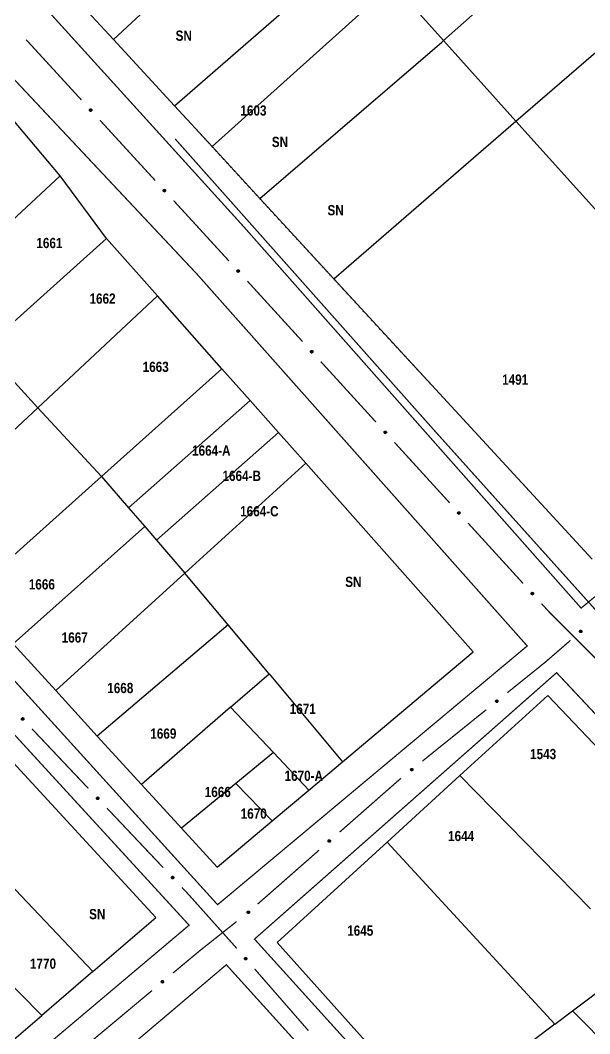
# Model space of a CAD drawing. Extents: x 201549 to 203722, y 4857623 to 4859778.
# Drawn here: x 203347 to 203430.5, y 4858338.3 to 4858486.9 of the extents above; entities that cross this region are included whole.
import ezdxf
from ezdxf.enums import TextEntityAlignment as Align

# ---------------------------------------------------------------- set-up
doc = ezdxf.new("R2010")
doc.units = 0
doc.header["$LTSCALE"] = 1.5
doc.header["$MEASUREMENT"] = 0
for name, color, linetype in [('CD-MALHA-LOTES', 40, 'CONTINUOUS'), ('HD-VALAS-DRENOS', 170, 'CONTINUOUS'), ('RU-QUADRAS', 6, 'CONTINUOUS'), ('SV-EIXO-RUA-N-PAV', 6, 'CONTINUOUS'), ('SV-RUA-NAO-PAV-S-GUIA-C-GUIA', 7, 'CONTINUOUS'), ('Th_NmrPort', 1, 'CONTINUOUS')]:
    doc.layers.add(name, color=color, linetype=linetype)
doc.styles.get("Standard").update_dxf_attribs({"font": 'swisscbo.ttf'})

msp = doc.modelspace()

# ---------------------------------------------------------------- linework, layer by layer
at = {"layer": 'CD-MALHA-LOTES', "linetype": 'Continuous'}
for p, q in [((203360.68, 4858484.06), (203386.89, 4858508.71)), ((203409.07, 4858483.9), (203430.39, 4858502.89)), ((203369.63, 4858474.33), (203396.6, 4858497.84)), ((203352.71, 4858492.71), (203360.68, 4858484.06)), ((203375.13, 4858468.37), (203401.65, 4858492.2)), ((203401.65, 4858492.2), (203409.07, 4858483.9)), ((203419.65, 4858472.07), (203441.26, 4858490.77)), ((203360.68, 4858484.06), (203369.63, 4858474.33)), ((203382.14, 4858460.75), (203408.82, 4858483.68)), ((203408.82, 4858483.68), (203409.07, 4858483.9)), ((203419.65, 4858472.07), (203409.07, 4858483.9)), ((203369.63, 4858474.33), (203375.13, 4858468.37)), ((203352.87, 4858464.07), (203345.63, 4858472.67)), ((203392.97, 4858448.99), (203419.65, 4858472.07)), ((203419.65, 4858472.07), (203437.21, 4858452.59)), ((203375.13, 4858468.37), (203382.14, 4858460.75)), ((203352.87, 4858464.07), (203334.18, 4858446.74)), ((203359.68, 4858454.89), (203352.87, 4858464.07)), ((203382.14, 4858460.75), (203392.97, 4858448.99)), ((203359.68, 4858454.89), (203341.61, 4858438.7)), ((203367.11, 4858446.47), (203359.68, 4858454.89)), ((203392.97, 4858448.99), (203430.84, 4858407.87)), ((203367.11, 4858446.47), (203349.59, 4858430.08)), ((203376.58, 4858435.78), (203367.11, 4858446.47)), ((203349.59, 4858430.08), (203341.61, 4858438.7)), ((203376.58, 4858435.78), (203358.93, 4858419.98)), ((203380.72, 4858431.12), (203376.58, 4858435.78)), ((203380.72, 4858431.12), (203362.89, 4858415.38)), ((203384.85, 4858426.45), (203380.72, 4858431.12)), ((203349.59, 4858430.08), (203330.58, 4858412.29)), ((203349.59, 4858430.08), (203358.93, 4858419.98)), ((203384.85, 4858426.45), (203366.99, 4858410.64)), ((203388.86, 4858421.93), (203384.85, 4858426.45)), ((203388.86, 4858421.93), (203371.15, 4858405.82)), ((203413.41, 4858394.27), (203388.86, 4858421.93)), ((203339.47, 4858402.56), (203358.93, 4858419.98)), ((203358.93, 4858419.98), (203362.89, 4858415.38)), ((203362.89, 4858415.38), (203365.26, 4858412.64)), ((203365.26, 4858412.64), (203345.97, 4858395.44)), ((203365.26, 4858412.64), (203366.99, 4858410.64)), ((203366.99, 4858410.64), (203371.15, 4858405.82)), ((203371.15, 4858405.82), (203352.21, 4858388.6)), ((203377.47, 4858398.26), (203371.15, 4858405.82)), ((203377.47, 4858398.26), (203358.31, 4858381.93)), ((203383.48, 4858391.07), (203377.47, 4858398.26)), ((203345.97, 4858395.44), (203352.21, 4858388.6)), ((203394.27, 4858378.17), (203413.41, 4858394.27)), ((203377.85, 4858386.17), (203383.48, 4858391.07)), ((203383.48, 4858391.07), (203394.27, 4858378.17)), ((203352.21, 4858388.6), (203358.31, 4858381.93)), ((203424.34, 4858387.9), (203411.47, 4858376.14)), ((203444.16, 4858366.98), (203424.34, 4858387.9)), ((203377.85, 4858386.17), (203364.81, 4858374.81)), ((203384.12, 4858379.5), (203377.85, 4858386.17)), ((203366.89, 4858355.33), (203339.97, 4858384.56)), ((203358.31, 4858381.93), (203364.81, 4858374.81)), ((203384.12, 4858379.5), (203378.63, 4858374.99)), ((203389.3, 4858373.99), (203384.12, 4858379.5)), ((203389.3, 4858373.99), (203394.27, 4858378.17)), ((203330.41, 4858376.17), (203357.64, 4858347.4)), ((203411.47, 4858376.14), (203400.79, 4858366.39)), ((203430.59, 4858356.62), (203411.47, 4858376.14)), ((203364.81, 4858374.81), (203370.63, 4858368.42)), ((203378.63, 4858374.99), (203370.63, 4858368.42)), ((203383.96, 4858369.5), (203378.63, 4858374.99)), ((203383.96, 4858369.5), (203389.3, 4858373.99)), ((203350.16, 4858340.98), (203322.35, 4858369.09)), ((203370.63, 4858368.42), (203375.87, 4858362.69)), ((203375.87, 4858362.69), (203383.96, 4858369.5)), ((203400.79, 4858366.39), (203384.69, 4858351.68)), ((203400.79, 4858366.39), (203425.36, 4858339.7)), ((203357.64, 4858347.4), (203366.89, 4858355.33)), ((203384.69, 4858351.68), (203407.09, 4858326.67)), ((203427.96, 4858341.65), (203437.92, 4858349.13)), ((203357.64, 4858347.4), (203350.16, 4858340.98)), ((203425.36, 4858339.7), (203427.96, 4858341.65)), ((203427.96, 4858341.65), (203436.5, 4858333.01)), ((203339.67, 4858331.99), (203350.16, 4858340.98)), ((203425.36, 4858339.7), (203408.12, 4858326.68))]:
    msp.add_line(p, q, dxfattribs=at)
at = {"layer": 'HD-VALAS-DRENOS', "const_width": 0.18}
msp.add_lwpolyline([(203432.414344, 4858399.238657), (203407.524924, 4858426.952882), (203369.737148, 4858469.473044)], dxfattribs=at)
at = {"layer": 'RU-QUADRAS', "linetype": 'Continuous'}
for points in [[(203373.08, 4858586.75, 0.01, 0.01, 0), (203409.89, 4858620.94, 0.01, 0.01, -0.004572116), (203531.06, 4858488.29, 0.01, 0.01, -0.0091874441), (203492.39, 4858455.87, 0.01, 0.01, 0)], [(203315.7, 4858533.48, 0.01, 0.01, 0), (203363.26, 4858577.71, 0.01, 0.01, 0.0047833237), (203479.38, 4858449.09, 0.01, 0.01, 0), (203430.84, 4858407.87, 0.01, 0.01, -0.0035769616)], [(203264.12, 4858486.1, 0.01, 0.01, 0), (203301.37, 4858519.5, 0.01, 0.01, 0), (203345.63, 4858472.67, 0.01, 0.01, -0.0307586), (203359.68, 4858454.89, 0.01, 0.01, 0), (203413.41, 4858394.27, 0.01, 0.01, 0), (203375.87, 4858362.69, 0.01, 0.01, -0.0034806393)], [(203219.1, 4858442.77, 0.01, 0.01, 0), (203255.4, 4858476.42, 0.01, 0.01, 0), (203366.89, 4858355.33, 0.01, 0.01, 0), (203333.46, 4858326.67, 0.01, 0.01, 0), (203327.78, 4858322.16, 0.01, 0.01, 0), (203323.27, 4858326.67, 0.01, 0.01, 0), (203268.35, 4858387.21, 0.01, 0.01, 0)], [(203384.69, 4858351.68, 0.01, 0.01, 0), (203424.34, 4858387.9, 0.01, 0.01, 0.0048361686), (203506.99, 4858301.22, 0.01, 0.01, 0), (203549.39, 4858254.85, 0.01, 0.01, 0), (203603.77, 4858188.46, 0.01, 0.01, 0), (203565.89, 4858152.19, 0.01, 0.01, 0), (203522.42, 4858199.99, 0.01, 0.01, 0), (203474.21, 4858254.15, 0.01, 0.01, 0), (203417.03, 4858316.3, 0.01, 0.01, 0), (203407.52, 4858326.22, 0.01, 0.01, 0)]]:
    msp.add_lwpolyline(points, format="xyseb", close=True, dxfattribs=at)
at = {"layer": 'SV-EIXO-RUA-N-PAV', "const_width": 0.18}
for points in [[(203347.882669, 4858484.035556), (203355.989126, 4858475.187655)], [(203358.691278, 4858472.238355), (203366.797735, 4858463.390454)], [(203369.499887, 4858460.441153), (203377.606344, 4858451.593252)], [(203380.306751, 4858448.642356), (203388.391797, 4858439.774886)], [(203391.086812, 4858436.819063), (203399.171859, 4858427.951592)], [(203401.866874, 4858424.995769), (203409.95192, 4858416.128299)], [(203412.646936, 4858413.172476), (203420.731982, 4858404.305005)], [(203423.426997, 4858401.349182), (203424.100751, 4858400.610226)], [(203424.100751, 4858400.610226), (203424.516164, 4858400.154612)], [(203424.516164, 4858400.154612), (203431.858362, 4858392.812415)], [(203424.028732, 4858392.810799), (203427.662784, 4858395.960311)], [(203418.428654, 4858388.299625), (203423.879931, 4858392.690932)], [(203423.879931, 4858392.690932), (203424.028732, 4858392.810799)], [(203405.968591, 4858378.262352), (203415.313638, 4858385.790307)], [(203356.988742, 4858374.259219), (203348.745753, 4858382.980064)], [(203402.541923, 4858375.501981), (203402.853576, 4858375.753034)], [(203393.826786, 4858367.846793), (203402.091278, 4858375.106144)], [(203402.091278, 4858375.106144), (203402.541923, 4858375.501981)], [(203367.979395, 4858362.631427), (203359.736405, 4858371.352271)], [(203381.805708, 4858357.287737), (203390.821517, 4858365.207029)], [(203371.549304, 4858358.854567), (203370.727058, 4858359.724479)], [(203372.084733, 4858358.256147), (203371.549304, 4858358.854567)], [(203378.539097, 4858351.042445), (203372.084733, 4858358.256147)], [(203373.295989, 4858350.434037), (203378.728221, 4858354.734554)], [(203369.403511, 4858347.18302), (203373.241083, 4858350.388179)], [(203373.241083, 4858350.388179), (203373.295989, 4858350.434037)], [(203378.749471, 4858350.800899), (203378.539097, 4858351.042445)], [(203389.257797, 4858338.735449), (203381.376552, 4858347.784537)], [(203357.123283, 4858336.92651), (203366.333454, 4858344.618893)]]:
    msp.add_lwpolyline(points, dxfattribs=at)
at = {"layer": 'SV-EIXO-RUA-N-PAV'}
for points in [[(203357.324305, 4858473.893308), (203357.373192, 4858473.891864), (203357.414913, 4858473.880626), (203357.447012, 4858473.861237), (203357.47091, 4858473.836708), (203357.492532, 4858473.808859), (203357.508138, 4858473.775973), (203357.517373, 4858473.735636), (203357.516268, 4858473.686585), (203357.501947, 4858473.644603), (203357.484622, 4858473.612116), (203357.460479, 4858473.585724), (203357.433074, 4858473.565172), (203357.398377, 4858473.550092), (203357.357408, 4858473.541133), (203357.308113, 4858473.543437), (203357.267287, 4858473.554735), (203357.236731, 4858473.574304), (203357.210352, 4858473.598744), (203357.188618, 4858473.627439), (203357.173486, 4858473.659809), (203357.164539, 4858473.701075), (203357.167458, 4858473.7497), (203357.178262, 4858473.790547), (203357.197396, 4858473.82137), (203357.222042, 4858473.846798), (203357.24971, 4858473.868825), (203357.282115, 4858473.885888), (203357.324305, 4858473.893308)], [(203368.132914, 4858462.096106), (203368.181801, 4858462.094662), (203368.223522, 4858462.083424), (203368.255622, 4858462.064035), (203368.279519, 4858462.039506), (203368.301142, 4858462.011658), (203368.316747, 4858461.978771), (203368.325982, 4858461.938434), (203368.324877, 4858461.889384), (203368.310556, 4858461.847401), (203368.293231, 4858461.814915), (203368.269088, 4858461.788523), (203368.241683, 4858461.767971), (203368.206986, 4858461.752891), (203368.166017, 4858461.743931), (203368.116722, 4858461.746236), (203368.075896, 4858461.757534), (203368.04534, 4858461.777102), (203368.018961, 4858461.801542), (203367.997227, 4858461.830237), (203367.982095, 4858461.862608), (203367.973148, 4858461.903874), (203367.976068, 4858461.952498), (203367.986871, 4858461.993346), (203368.006006, 4858462.024168), (203368.030651, 4858462.049597), (203368.058319, 4858462.071623), (203368.090725, 4858462.088686), (203368.132914, 4858462.096106)], [(203378.941524, 4858450.298905), (203378.990411, 4858450.29746), (203379.032131, 4858450.286222), (203379.064231, 4858450.266834), (203379.088129, 4858450.242305), (203379.109751, 4858450.214456), (203379.125356, 4858450.18157), (203379.134591, 4858450.141233), (203379.133486, 4858450.092182), (203379.119165, 4858450.0502), (203379.101841, 4858450.017713), (203379.077698, 4858449.991321), (203379.050292, 4858449.970769), (203379.015596, 4858449.955689), (203378.974627, 4858449.94673), (203378.925331, 4858449.949034), (203378.884505, 4858449.960332), (203378.853949, 4858449.979901), (203378.82757, 4858450.00434), (203378.805837, 4858450.033036), (203378.790704, 4858450.065406), (203378.781758, 4858450.106672), (203378.784677, 4858450.155296), (203378.79548, 4858450.196144), (203378.814615, 4858450.226967), (203378.839261, 4858450.252395), (203378.866929, 4858450.274422), (203378.899334, 4858450.291485), (203378.941524, 4858450.298905)], [(203389.723844, 4858438.477315), (203389.772727, 4858438.475753), (203389.814421, 4858438.464414), (203389.846473, 4858438.444948), (203389.870312, 4858438.420361), (203389.891867, 4858438.39246), (203389.907392, 4858438.359536), (203389.91653, 4858438.319177), (203389.915307, 4858438.270129), (203389.900884, 4858438.228182), (203389.883481, 4858438.195737), (203389.859274, 4858438.169403), (203389.831819, 4858438.148918), (203389.797086, 4858438.133921), (203389.756096, 4858438.125061), (203389.706806, 4858438.127484), (203389.666007, 4858438.138881), (203389.635499, 4858438.158524), (203389.609179, 4858438.183027), (203389.587515, 4858438.211775), (203389.572461, 4858438.244182), (203389.563614, 4858438.285469), (203389.56665, 4858438.334086), (203389.577553, 4858438.374908), (203389.596762, 4858438.405684), (203389.621469, 4858438.431053), (203389.64919, 4858438.453013), (203389.681636, 4858438.469997), (203389.723844, 4858438.477315)], [(203400.503906, 4858426.654022), (203400.552789, 4858426.652459), (203400.594483, 4858426.64112), (203400.626535, 4858426.621654), (203400.650373, 4858426.597067), (203400.671928, 4858426.569167), (203400.687454, 4858426.536242), (203400.696591, 4858426.495883), (203400.695368, 4858426.446835), (203400.680946, 4858426.404888), (203400.663543, 4858426.372443), (203400.639336, 4858426.346109), (203400.611881, 4858426.325624), (203400.577148, 4858426.310628), (203400.536157, 4858426.301767), (203400.486868, 4858426.304191), (203400.446069, 4858426.315588), (203400.415561, 4858426.33523), (203400.389241, 4858426.359733), (203400.367576, 4858426.388481), (203400.352522, 4858426.420888), (203400.343676, 4858426.462176), (203400.346712, 4858426.510793), (203400.357614, 4858426.551614), (203400.376823, 4858426.58239), (203400.401531, 4858426.607759), (203400.429252, 4858426.629719), (203400.461698, 4858426.646704), (203400.503906, 4858426.654022)], [(203411.283967, 4858414.830728), (203411.332851, 4858414.829166), (203411.374544, 4858414.817827), (203411.406597, 4858414.798361), (203411.430435, 4858414.773774), (203411.45199, 4858414.745873), (203411.467516, 4858414.712949), (203411.476653, 4858414.67259), (203411.47543, 4858414.623542), (203411.461007, 4858414.581594), (203411.443604, 4858414.54915), (203411.419398, 4858414.522816), (203411.391943, 4858414.502331), (203411.35721, 4858414.487334), (203411.316219, 4858414.478474), (203411.266929, 4858414.480897), (203411.226131, 4858414.492294), (203411.195622, 4858414.511937), (203411.169303, 4858414.53644), (203411.147638, 4858414.565188), (203411.132584, 4858414.597595), (203411.123737, 4858414.638882), (203411.126774, 4858414.687499), (203411.137676, 4858414.728321), (203411.156885, 4858414.759097), (203411.181592, 4858414.784466), (203411.209313, 4858414.806425), (203411.24176, 4858414.82341), (203411.283967, 4858414.830728)], [(203422.064029, 4858403.007434), (203422.112913, 4858403.005872), (203422.154606, 4858402.994533), (203422.186658, 4858402.975067), (203422.210497, 4858402.95048), (203422.232052, 4858402.92258), (203422.247577, 4858402.889655), (203422.256715, 4858402.849296), (203422.255492, 4858402.800248), (203422.241069, 4858402.758301), (203422.223666, 4858402.725856), (203422.199459, 4858402.699522), (203422.172004, 4858402.679037), (203422.137271, 4858402.664041), (203422.096281, 4858402.65518), (203422.046991, 4858402.657604), (203422.006192, 4858402.669001), (203421.975684, 4858402.688643), (203421.949364, 4858402.713146), (203421.9277, 4858402.741894), (203421.912646, 4858402.774301), (203421.903799, 4858402.815589), (203421.906836, 4858402.864206), (203421.917738, 4858402.905027), (203421.936947, 4858402.935803), (203421.961654, 4858402.961172), (203421.989375, 4858402.983132), (203422.021821, 4858403.000117), (203422.064029, 4858403.007434)], [(203428.993489, 4858397.259258), (203428.996282, 4858397.308086), (203429.008667, 4858397.349481), (203429.028934, 4858397.381033), (203429.054114, 4858397.404245), (203429.082548, 4858397.42509), (203429.115853, 4858397.439782), (203429.15643, 4858397.4479), (203429.205431, 4858397.445442), (203429.247002, 4858397.429967), (203429.278998, 4858397.411753), (203429.304714, 4858397.38689), (203429.324501, 4858397.358928), (203429.338618, 4858397.323829), (203429.346444, 4858397.282628), (203429.34278, 4858397.233415), (203429.330359, 4858397.192916), (203429.309954, 4858397.162912), (203429.284796, 4858397.137218), (203429.255512, 4858397.116284), (203429.222736, 4858397.102051), (203429.181239, 4858397.094247), (203429.132714, 4858397.098507), (203429.092179, 4858397.110434), (203429.061897, 4858397.130412), (203429.037158, 4858397.15575), (203429.015904, 4858397.184015), (203428.999742, 4858397.216879), (203428.993489, 4858397.259258)], [(203416.690197, 4858387.040557), (203416.694745, 4858387.089253), (203416.708611, 4858387.130176), (203416.729999, 4858387.160978), (203416.755997, 4858387.183269), (203416.785163, 4858387.203079), (203416.818975, 4858387.216563), (203416.859817, 4858387.223217), (203416.908698, 4858387.218998), (203416.949686, 4858387.202039), (203416.981006, 4858387.182685), (203417.005811, 4858387.156914), (203417.02458, 4858387.128259), (203417.037426, 4858387.092674), (203417.043764, 4858387.051218), (203417.038333, 4858387.002169), (203417.024464, 4858386.962143), (203417.002993, 4858386.932892), (203416.976927, 4858386.908119), (203416.946909, 4858386.888252), (203416.913642, 4858386.875207), (203416.871892, 4858386.8689), (203416.823551, 4858386.874903), (203416.783472, 4858386.88828), (203416.753927, 4858386.909334), (203416.730116, 4858386.935545), (203416.709892, 4858386.964557), (203416.694922, 4858386.997981), (203416.690197, 4858387.040557)], [(203347.390618, 4858384.253504), (203347.341714, 4858384.254188), (203347.299824, 4858384.264776), (203347.267427, 4858384.283664), (203347.243151, 4858384.307818), (203347.221098, 4858384.335327), (203347.204984, 4858384.367967), (203347.195123, 4858384.408156), (203347.195465, 4858384.457218), (203347.209132, 4858384.499418), (203347.22595, 4858384.53217), (203347.24968, 4858384.558934), (203347.276762, 4858384.579909), (203347.31122, 4858384.595527), (203347.352045, 4858384.605122), (203347.40137, 4858384.603584), (203347.442367, 4858384.592922), (203347.473223, 4858384.57383), (203347.499979, 4858384.549803), (203347.522156, 4858384.521449), (203347.53779, 4858384.489318), (203347.547377, 4858384.448196), (203347.545214, 4858384.399532), (203347.535046, 4858384.358521), (203347.516393, 4858384.327405), (203347.492146, 4858384.301597), (203347.464823, 4858384.279143), (203347.432687, 4858384.261578), (203347.390618, 4858384.253504)], [(203404.230135, 4858377.003284), (203404.234682, 4858377.05198), (203404.248548, 4858377.092903), (203404.269937, 4858377.123706), (203404.295935, 4858377.145997), (203404.325101, 4858377.165806), (203404.358912, 4858377.17929), (203404.399754, 4858377.185944), (203404.448636, 4858377.181725), (203404.489623, 4858377.164766), (203404.520944, 4858377.145412), (203404.545749, 4858377.119641), (203404.564518, 4858377.090986), (203404.577363, 4858377.055401), (203404.583702, 4858377.013946), (203404.57827, 4858376.964896), (203404.564401, 4858376.92487), (203404.542931, 4858376.89562), (203404.516865, 4858376.870847), (203404.486846, 4858376.85098), (203404.45358, 4858376.837935), (203404.411829, 4858376.831628), (203404.363488, 4858376.83763), (203404.323409, 4858376.851007), (203404.293865, 4858376.872061), (203404.270053, 4858376.898273), (203404.249829, 4858376.927284), (203404.234859, 4858376.960708), (203404.230135, 4858377.003284)], [(203358.381271, 4858372.625711), (203358.332367, 4858372.626396), (203358.290477, 4858372.636984), (203358.25808, 4858372.655871), (203358.233804, 4858372.680026), (203358.211751, 4858372.707535), (203358.195637, 4858372.740175), (203358.185776, 4858372.780364), (203358.186118, 4858372.829426), (203358.199785, 4858372.871625), (203358.216603, 4858372.904378), (203358.240333, 4858372.931142), (203358.267415, 4858372.952117), (203358.301873, 4858372.967734), (203358.342698, 4858372.97733), (203358.392023, 4858372.975792), (203358.43302, 4858372.965129), (203358.463876, 4858372.946038), (203358.490632, 4858372.922011), (203358.512809, 4858372.893657), (203358.528443, 4858372.861526), (203358.53803, 4858372.820404), (203358.535867, 4858372.77174), (203358.525699, 4858372.730729), (203358.507046, 4858372.699613), (203358.482798, 4858372.673805), (203358.455476, 4858372.651351), (203358.42334, 4858372.633786), (203358.381271, 4858372.625711)], [(203392.143555, 4858366.514796), (203392.146024, 4858366.563642), (203392.158133, 4858366.605118), (203392.17819, 4858366.636804), (203392.203215, 4858366.660183), (203392.23151, 4858366.681217), (203392.264716, 4858366.69613), (203392.305238, 4858366.704517), (203392.354255, 4858366.702385), (203392.395928, 4858366.687188), (203392.428044, 4858366.669186), (203392.453925, 4858366.644496), (203392.473898, 4858366.616666), (203392.488248, 4858366.581661), (203392.496347, 4858366.540513), (203392.49301, 4858366.491277), (203392.480859, 4858366.450696), (203392.460654, 4858366.420557), (203392.435667, 4858366.394696), (203392.406523, 4858366.373568), (203392.373842, 4858366.359117), (203392.332398, 4858366.351037), (203392.283846, 4858366.354975), (203392.243233, 4858366.366632), (203392.212819, 4858366.386408), (203392.187912, 4858366.411581), (203392.16647, 4858366.439704), (203392.150089, 4858366.47246), (203392.143555, 4858366.514796)], [(203369.371923, 4858360.997919), (203369.32302, 4858360.998604), (203369.281129, 4858361.009192), (203369.248733, 4858361.028079), (203369.224456, 4858361.052234), (203369.202404, 4858361.079743), (203369.186289, 4858361.112383), (203369.176429, 4858361.152572), (203369.176771, 4858361.201634), (203369.190438, 4858361.243833), (203369.207256, 4858361.276585), (203369.230985, 4858361.30335), (203369.258068, 4858361.324325), (203369.292526, 4858361.339942), (203369.333351, 4858361.349537), (203369.382676, 4858361.347999), (203369.423673, 4858361.337337), (203369.454529, 4858361.318246), (203369.481285, 4858361.294219), (203369.503462, 4858361.265865), (203369.519096, 4858361.233733), (203369.528682, 4858361.192612), (203369.526519, 4858361.143948), (203369.516352, 4858361.102937), (203369.497699, 4858361.071821), (203369.473451, 4858361.046012), (203369.446129, 4858361.023559), (203369.413993, 4858361.005994), (203369.371923, 4858360.997919)], [(203380.277662, 4858356.092052), (203380.280131, 4858356.140898), (203380.29224, 4858356.182374), (203380.312297, 4858356.21406), (203380.337322, 4858356.237439), (203380.365617, 4858356.258473), (203380.398823, 4858356.273386), (203380.439345, 4858356.281774), (203380.488362, 4858356.279641), (203380.530035, 4858356.264444), (203380.562151, 4858356.246442), (203380.588032, 4858356.221752), (203380.608005, 4858356.193922), (203380.622354, 4858356.158917), (203380.630454, 4858356.117769), (203380.627117, 4858356.068533), (203380.614966, 4858356.027952), (203380.594761, 4858355.997813), (203380.569774, 4858355.971952), (203380.54063, 4858355.950824), (203380.507949, 4858355.936373), (203380.466505, 4858355.928293), (203380.417953, 4858355.932231), (203380.37734, 4858355.943888), (203380.346925, 4858355.963664), (203380.322019, 4858355.988837), (203380.300577, 4858356.01696), (203380.284196, 4858356.049716), (203380.277662, 4858356.092052)], [(203380.074366, 4858349.112072), (203380.025531, 4858349.114746), (203379.984106, 4858349.12703), (203379.952505, 4858349.14722), (203379.929231, 4858349.172343), (203379.908317, 4858349.200727), (203379.893544, 4858349.233996), (203379.885327, 4858349.274552), (203379.887666, 4858349.32356), (203379.903039, 4858349.365168), (203379.921175, 4858349.397209), (203379.945975, 4858349.422985), (203379.973888, 4858349.44284), (203380.008954, 4858349.457043), (203380.050135, 4858349.464969), (203380.099357, 4858349.461424), (203380.139886, 4858349.449103), (203380.16994, 4858349.428771), (203380.195695, 4858349.403676), (203380.2167, 4858349.374442), (203380.231013, 4858349.341701), (203380.238918, 4858349.300223), (203380.234777, 4858349.251688), (203380.222949, 4858349.211125), (203380.203045, 4858349.180794), (203380.177767, 4858349.155993), (203380.149553, 4858349.13467), (203380.116729, 4858349.118428), (203380.074366, 4858349.112072)], [(203367.687641, 4858345.893341), (203367.691325, 4858345.94211), (203367.704463, 4858345.983272), (203367.725302, 4858346.014449), (203367.750901, 4858346.037197), (203367.779712, 4858346.057521), (203367.813279, 4858346.071602), (203367.853997, 4858346.078978), (203367.902945, 4858346.075627), (203367.944227, 4858346.059396), (203367.975885, 4858346.040601), (203368.001143, 4858346.015273), (203368.020417, 4858345.986955), (203368.033891, 4858345.951603), (203368.040963, 4858345.910267), (203368.036402, 4858345.861129), (203368.023244, 4858345.820863), (203368.002296, 4858345.791237), (203367.976673, 4858345.766006), (203367.947011, 4858345.74561), (203367.913981, 4858345.731977), (203367.872349, 4858345.724932), (203367.823909, 4858345.730076), (203367.783599, 4858345.742741), (203367.753686, 4858345.763268), (203367.729414, 4858345.789053), (203367.708679, 4858345.817702), (203367.693119, 4858345.850855), (203367.687641, 4858345.893341)]]:
    msp.add_lwpolyline(points, close=True, dxfattribs=at)
for points in [[(203357.164539, 4858473.701075), (203357.357408, 4858473.541133)], [(203357.167458, 4858473.7497), (203357.398377, 4858473.550092)], [(203357.169721, 4858473.72359), (203357.375459, 4858473.547512)], [(203357.173588, 4858473.767847), (203357.411757, 4858473.560411)], [(203357.174487, 4858473.677989), (203357.327177, 4858473.547691)], [(203357.178262, 4858473.790547), (203357.433074, 4858473.565172)], [(203357.189606, 4858473.80288), (203357.444368, 4858473.577335)], [(203357.197396, 4858473.82137), (203357.460479, 4858473.585724)], [(203357.211156, 4858473.831877), (203357.469436, 4858473.598451)], [(203357.222042, 4858473.846798), (203357.484622, 4858473.612116)], [(203357.239242, 4858473.855759), (203357.491239, 4858473.633232)], [(203357.24971, 4858473.868825), (203357.501947, 4858473.644603)], [(203357.269004, 4858473.873773), (203357.506336, 4858473.669272)], [(203357.282115, 4858473.885888), (203357.516268, 4858473.686585)], [(203357.302452, 4858473.887763), (203357.513052, 4858473.712438)], [(203357.324305, 4858473.893308), (203357.517373, 4858473.735636)], [(203357.350902, 4858473.891439), (203357.507449, 4858473.760973)], [(203357.373192, 4858473.891864), (203357.508138, 4858473.775973)], [(203357.397003, 4858473.88556), (203357.493627, 4858473.798277)], [(203357.414913, 4858473.880626), (203357.492532, 4858473.808859)], [(203357.173486, 4858473.659809), (203357.308113, 4858473.543437)], [(203357.184452, 4858473.640854), (203357.283005, 4858473.553486)], [(203357.188618, 4858473.627439), (203357.267287, 4858473.554735)], [(203367.973148, 4858461.903874), (203368.166017, 4858461.743931)], [(203367.976068, 4858461.952498), (203368.206986, 4858461.752891)], [(203367.97833, 4858461.926388), (203368.184068, 4858461.75031)], [(203367.982095, 4858461.862608), (203368.116722, 4858461.746236)], [(203367.982197, 4858461.970645), (203368.220366, 4858461.763209)], [(203367.983096, 4858461.880788), (203368.135787, 4858461.75049)], [(203367.986871, 4858461.993346), (203368.241683, 4858461.767971)], [(203367.993062, 4858461.843652), (203368.091614, 4858461.756285)], [(203367.997227, 4858461.830237), (203368.075896, 4858461.757534)], [(203367.998216, 4858462.005679), (203368.252977, 4858461.780133)], [(203368.006006, 4858462.024168), (203368.269088, 4858461.788523)], [(203368.019765, 4858462.034676), (203368.278045, 4858461.80125)], [(203368.030651, 4858462.049597), (203368.293231, 4858461.814915)], [(203368.047852, 4858462.058558), (203368.299848, 4858461.83603)], [(203368.058319, 4858462.071623), (203368.310556, 4858461.847401)], [(203368.077613, 4858462.076572), (203368.314945, 4858461.87207)], [(203368.090725, 4858462.088686), (203368.324877, 4858461.889384)], [(203368.111062, 4858462.090562), (203368.321662, 4858461.915237)], [(203368.132914, 4858462.096106), (203368.325982, 4858461.938434)], [(203368.159512, 4858462.094238), (203368.316058, 4858461.963771)], [(203368.181801, 4858462.094662), (203368.316747, 4858461.978771)], [(203368.205612, 4858462.088358), (203368.302237, 4858462.001075)], [(203368.223522, 4858462.083424), (203368.301142, 4858462.011658)], [(203378.781758, 4858450.106672), (203378.974627, 4858449.94673)], [(203378.784677, 4858450.155296), (203379.015596, 4858449.955689)], [(203378.786939, 4858450.129186), (203378.992677, 4858449.953108)], [(203378.790704, 4858450.065406), (203378.925331, 4858449.949034)], [(203378.790806, 4858450.173443), (203379.028976, 4858449.966008)], [(203378.791705, 4858450.083586), (203378.944396, 4858449.953288)], [(203378.79548, 4858450.196144), (203379.050292, 4858449.970769)], [(203378.801671, 4858450.04645), (203378.900223, 4858449.959083)], [(203378.805837, 4858450.033036), (203378.884505, 4858449.960332)], [(203378.806825, 4858450.208477), (203379.061587, 4858449.982931)], [(203378.814615, 4858450.226967), (203379.077698, 4858449.991321)], [(203378.828375, 4858450.237474), (203379.086655, 4858450.004048)], [(203378.839261, 4858450.252395), (203379.101841, 4858450.017713)], [(203378.856461, 4858450.261356), (203379.108457, 4858450.038829)], [(203378.866929, 4858450.274422), (203379.119165, 4858450.0502)], [(203378.886222, 4858450.27937), (203379.123554, 4858450.074868)], [(203378.899334, 4858450.291485), (203379.133486, 4858450.092182)], [(203378.919671, 4858450.29336), (203379.130271, 4858450.118035)], [(203378.941524, 4858450.298905), (203379.134591, 4858450.141233)], [(203378.968121, 4858450.297036), (203379.124667, 4858450.166569)], [(203378.990411, 4858450.29746), (203379.125356, 4858450.18157)], [(203379.014221, 4858450.291157), (203379.110846, 4858450.203874)], [(203379.032131, 4858450.286222), (203379.109751, 4858450.214456)], [(203389.563614, 4858438.285469), (203389.756096, 4858438.125061)], [(203389.56665, 4858438.334086), (203389.797086, 4858438.133921)], [(203389.56885, 4858438.307971), (203389.774162, 4858438.131396)], [(203389.572461, 4858438.244182), (203389.706806, 4858438.127484)], [(203389.572824, 4858438.352218), (203389.810491, 4858438.144208)], [(203389.573506, 4858438.262359), (203389.725881, 4858438.131693)], [(203389.577553, 4858438.374908), (203389.831819, 4858438.148918)], [(203389.583381, 4858438.2252), (203389.681722, 4858438.137594)], [(203389.587515, 4858438.211775), (203389.666007, 4858438.138881)], [(203389.588927, 4858438.387213), (203389.843143, 4858438.161053)], [(203389.596762, 4858438.405684), (203389.859274, 4858438.169403)], [(203389.610547, 4858438.416158), (203389.868262, 4858438.182109)], [(203389.621469, 4858438.431053), (203389.883481, 4858438.195737)], [(203389.638691, 4858438.439972), (203389.890148, 4858438.216836)], [(203389.64919, 4858438.453013), (203389.900884, 4858438.228182)], [(203389.668496, 4858438.457914), (203389.905333, 4858438.252839)], [(203389.681636, 4858438.469997), (203389.915307, 4858438.270129)], [(203389.701978, 4858438.471823), (203389.912154, 4858438.29599)], [(203389.723844, 4858438.477315), (203389.91653, 4858438.319177)], [(203389.750437, 4858438.475382), (203389.906667, 4858438.344537)], [(203389.772727, 4858438.475753), (203389.907392, 4858438.359536)], [(203389.796523, 4858438.469391), (203389.892936, 4858438.381875)], [(203389.814421, 4858438.464414), (203389.891867, 4858438.39246)], [(203400.343676, 4858426.462176), (203400.536157, 4858426.301767)], [(203400.346712, 4858426.510793), (203400.577148, 4858426.310628)], [(203400.348911, 4858426.484677), (203400.554223, 4858426.308102)], [(203400.352522, 4858426.420888), (203400.486868, 4858426.304191)], [(203400.352885, 4858426.528925), (203400.590553, 4858426.320914)], [(203400.353567, 4858426.439066), (203400.505943, 4858426.308399)], [(203400.357614, 4858426.551614), (203400.611881, 4858426.325624)], [(203400.363443, 4858426.401906), (203400.461784, 4858426.314301)], [(203400.367576, 4858426.388481), (203400.446069, 4858426.315588)], [(203400.368989, 4858426.56392), (203400.623205, 4858426.337759)], [(203400.376823, 4858426.58239), (203400.639336, 4858426.346109)], [(203400.390608, 4858426.592864), (203400.648324, 4858426.358815)], [(203400.401531, 4858426.607759), (203400.663543, 4858426.372443)], [(203400.418752, 4858426.616679), (203400.67021, 4858426.393543)], [(203400.429252, 4858426.629719), (203400.680946, 4858426.404888)], [(203400.448557, 4858426.634621), (203400.685394, 4858426.429546)], [(203400.461698, 4858426.646704), (203400.695368, 4858426.446835)], [(203400.482039, 4858426.64853), (203400.692215, 4858426.472696)], [(203400.503906, 4858426.654022), (203400.696591, 4858426.495883)], [(203400.530498, 4858426.652088), (203400.686729, 4858426.521244)], [(203400.552789, 4858426.652459), (203400.687454, 4858426.536242)], [(203400.576584, 4858426.646098), (203400.672998, 4858426.558581)], [(203400.594483, 4858426.64112), (203400.671928, 4858426.569167)], [(203411.123737, 4858414.638882), (203411.316219, 4858414.478474)], [(203411.126774, 4858414.687499), (203411.35721, 4858414.487334)], [(203411.128973, 4858414.661384), (203411.334285, 4858414.484809)], [(203411.132584, 4858414.597595), (203411.266929, 4858414.480897)], [(203411.132947, 4858414.705631), (203411.370614, 4858414.497621)], [(203411.133629, 4858414.615772), (203411.286004, 4858414.485106)], [(203411.137676, 4858414.728321), (203411.391943, 4858414.502331)], [(203411.143505, 4858414.578613), (203411.241846, 4858414.491007)], [(203411.147638, 4858414.565188), (203411.226131, 4858414.492294)], [(203411.149051, 4858414.740626), (203411.403266, 4858414.514465)], [(203411.156885, 4858414.759097), (203411.419398, 4858414.522816)], [(203411.17067, 4858414.769571), (203411.428385, 4858414.535522)], [(203411.181592, 4858414.784466), (203411.443604, 4858414.54915)], [(203411.198814, 4858414.793385), (203411.450272, 4858414.570249)], [(203411.209313, 4858414.806425), (203411.461007, 4858414.581594)], [(203411.228619, 4858414.811327), (203411.465456, 4858414.606252)], [(203411.24176, 4858414.82341), (203411.47543, 4858414.623542)], [(203411.262101, 4858414.825236), (203411.472277, 4858414.649403)], [(203411.283967, 4858414.830728), (203411.476653, 4858414.67259)], [(203411.31056, 4858414.828795), (203411.466791, 4858414.69795)], [(203411.332851, 4858414.829166), (203411.467516, 4858414.712949)], [(203411.356646, 4858414.822804), (203411.45306, 4858414.735288)], [(203411.374544, 4858414.817827), (203411.45199, 4858414.745873)], [(203421.903799, 4858402.815589), (203422.096281, 4858402.65518)], [(203421.906836, 4858402.864206), (203422.137271, 4858402.664041)], [(203421.909035, 4858402.83809), (203422.114347, 4858402.661515)], [(203421.912646, 4858402.774301), (203422.046991, 4858402.657604)], [(203421.913009, 4858402.882338), (203422.150676, 4858402.674327)], [(203421.913691, 4858402.792479), (203422.066066, 4858402.661812)], [(203421.917738, 4858402.905027), (203422.172004, 4858402.679037)], [(203421.923566, 4858402.755319), (203422.021907, 4858402.667714)], [(203421.9277, 4858402.741894), (203422.006192, 4858402.669001)], [(203421.929112, 4858402.917333), (203422.183328, 4858402.691172)], [(203421.936947, 4858402.935803), (203422.199459, 4858402.699522)], [(203421.950732, 4858402.946277), (203422.208447, 4858402.712228)], [(203421.961654, 4858402.961172), (203422.223666, 4858402.725856)], [(203421.978876, 4858402.970092), (203422.230334, 4858402.746956)], [(203421.989375, 4858402.983132), (203422.241069, 4858402.758301)], [(203422.008681, 4858402.988034), (203422.245518, 4858402.782959)], [(203422.021821, 4858403.000117), (203422.255492, 4858402.800248)], [(203422.042163, 4858403.001943), (203422.252339, 4858402.826109)], [(203422.064029, 4858403.007434), (203422.256715, 4858402.849296)], [(203422.090622, 4858403.005501), (203422.246852, 4858402.874657)], [(203422.112913, 4858403.005872), (203422.247577, 4858402.889655)], [(203422.136708, 4858402.999511), (203422.233121, 4858402.911994)], [(203422.154606, 4858402.994533), (203422.232052, 4858402.92258)], [(203428.993489, 4858397.259258), (203429.15643, 4858397.4479)], [(203428.996091, 4858397.285793), (203429.130829, 4858397.438679)], [(203428.996282, 4858397.308086), (203429.115853, 4858397.439782)], [(203428.998428, 4858397.23726), (203429.179499, 4858397.442941)], [(203428.999742, 4858397.216879), (203429.205431, 4858397.445442)], [(203429.00324, 4858397.331714), (203429.093157, 4858397.425893)], [(203429.008667, 4858397.349481), (203429.082548, 4858397.42509)], [(203429.01149, 4858397.203438), (203429.222464, 4858397.435035)], [(203429.015904, 4858397.184015), (203429.247002, 4858397.429967)], [(203429.028676, 4858397.173191), (203429.258073, 4858397.418949)], [(203429.037158, 4858397.15575), (203429.278998, 4858397.411753)], [(203429.051773, 4858397.144456), (203429.292239, 4858397.396195)], [(203429.061897, 4858397.130412), (203429.304714, 4858397.38689)], [(203429.080165, 4858397.122114), (203429.312656, 4858397.370554)], [(203429.092179, 4858397.110434), (203429.324501, 4858397.358928)], [(203429.114743, 4858397.105135), (203429.328673, 4858397.337488)], [(203429.132714, 4858397.098507), (203429.338618, 4858397.323829)], [(203429.158876, 4858397.100048), (203429.340565, 4858397.300848)], [(203429.181239, 4858397.094247), (203429.346444, 4858397.282628)], [(203429.204591, 4858397.103554), (203429.339053, 4858397.25259)], [(203429.222736, 4858397.102051), (203429.34278, 4858397.233415)], [(203429.241987, 4858397.11249), (203429.332041, 4858397.208594)], [(203429.255512, 4858397.116284), (203429.330359, 4858397.192916)], [(203416.690197, 4858387.040557), (203416.859817, 4858387.223217)], [(203416.693752, 4858387.066981), (203416.833901, 4858387.214923)], [(203416.694343, 4858387.018396), (203416.882693, 4858387.217432)], [(203416.694745, 4858387.089253), (203416.818975, 4858387.216563)], [(203416.694922, 4858386.997981), (203416.908698, 4858387.218998)], [(203416.702548, 4858387.112615), (203416.795794, 4858387.203499)], [(203416.706179, 4858386.984126), (203416.925346, 4858387.207986)], [(203416.708611, 4858387.130176), (203416.785163, 4858387.203079)], [(203416.709892, 4858386.964557), (203416.949686, 4858387.202039)], [(203416.722266, 4858386.95328), (203416.960353, 4858387.19063)], [(203416.730116, 4858386.935545), (203416.981006, 4858387.182685)], [(203416.744315, 4858386.923733), (203416.993679, 4858387.166662)], [(203416.753927, 4858386.909334), (203417.005811, 4858387.156914)], [(203416.771885, 4858386.900385), (203417.01316, 4858387.140303)], [(203416.783472, 4858386.88828), (203417.02458, 4858387.128259)], [(203416.80583, 4858386.882173), (203417.027978, 4858387.106682)], [(203416.823551, 4858386.874903), (203417.037426, 4858387.092674)], [(203416.849752, 4858386.875502), (203417.038545, 4858387.069638)], [(203416.871892, 4858386.8689), (203417.043764, 4858387.051218)], [(203416.895563, 4858386.877361), (203417.035298, 4858387.021465)], [(203416.913642, 4858386.875207), (203417.038333, 4858387.002169)], [(203416.933257, 4858386.884947), (203417.026709, 4858386.97775)], [(203416.946909, 4858386.888252), (203417.024464, 4858386.962143)], [(203347.492146, 4858384.301597), (203347.22595, 4858384.53217)], [(203347.502798, 4858384.316686), (203347.240922, 4858384.546069)], [(203347.516393, 4858384.327405), (203347.24968, 4858384.558934)], [(203347.523895, 4858384.346014), (203347.265659, 4858384.567573)], [(203347.535046, 4858384.358521), (203347.276762, 4858384.579909)], [(203347.539367, 4858384.381292), (203347.298003, 4858384.585001)], [(203347.545214, 4858384.399532), (203347.31122, 4858384.595527)], [(203347.542546, 4858384.425604), (203347.334096, 4858384.598463)], [(203347.547377, 4858384.448196), (203347.352045, 4858384.605122)], [(203347.537071, 4858384.471125), (203347.382374, 4858384.599034)], [(203347.53779, 4858384.489318), (203347.40137, 4858384.603584)], [(203347.52653, 4858384.508101), (203347.426632, 4858384.593926)], [(203347.522156, 4858384.521449), (203347.442367, 4858384.592922)], [(203347.390618, 4858384.253504), (203347.195123, 4858384.408156)], [(203347.432687, 4858384.261578), (203347.195465, 4858384.457218)], [(203347.412382, 4858384.259387), (203347.199082, 4858384.431418)], [(203347.341714, 4858384.254188), (203347.204984, 4858384.367967)], [(203347.445609, 4858384.273895), (203347.205127, 4858384.474684)], [(203347.363995, 4858384.254959), (203347.20544, 4858384.382977)], [(203347.464823, 4858384.279143), (203347.209132, 4858384.499418)], [(203347.475087, 4858384.29237), (203347.219662, 4858384.510954)], [(203347.317808, 4858384.260121), (203347.219839, 4858384.345892)], [(203347.299824, 4858384.264776), (203347.221098, 4858384.335327)], [(203404.230135, 4858377.003284), (203404.399754, 4858377.185944)], [(203404.23369, 4858377.029709), (203404.373838, 4858377.17765)], [(203404.23428, 4858376.981123), (203404.422631, 4858377.180159)], [(203404.234682, 4858377.05198), (203404.358912, 4858377.17929)], [(203404.234859, 4858376.960708), (203404.448636, 4858377.181725)], [(203404.242486, 4858377.075343), (203404.335731, 4858377.166227)], [(203404.246116, 4858376.946853), (203404.465283, 4858377.170713)], [(203404.248548, 4858377.092903), (203404.325101, 4858377.165806)], [(203404.249829, 4858376.927284), (203404.489623, 4858377.164766)], [(203404.262203, 4858376.916007), (203404.500291, 4858377.153357)], [(203404.270053, 4858376.898273), (203404.520944, 4858377.145412)], [(203404.284253, 4858376.886461), (203404.533616, 4858377.129389)], [(203404.293865, 4858376.872061), (203404.545749, 4858377.119641)], [(203404.311822, 4858376.863112), (203404.553098, 4858377.10303)], [(203404.323409, 4858376.851007), (203404.564518, 4858377.090986)], [(203404.345767, 4858376.8449), (203404.567915, 4858377.06941)], [(203404.363488, 4858376.83763), (203404.577363, 4858377.055401)], [(203404.389689, 4858376.838229), (203404.578483, 4858377.032365)], [(203404.411829, 4858376.831628), (203404.583702, 4858377.013946)], [(203404.4355, 4858376.840089), (203404.575236, 4858376.984193)], [(203404.45358, 4858376.837935), (203404.57827, 4858376.964896)], [(203404.473194, 4858376.847675), (203404.566646, 4858376.940477)], [(203404.486846, 4858376.85098), (203404.564401, 4858376.92487)], [(203358.381271, 4858372.625711), (203358.185776, 4858372.780364)], [(203358.42334, 4858372.633786), (203358.186118, 4858372.829426)], [(203358.403035, 4858372.631595), (203358.189735, 4858372.803626)], [(203358.332367, 4858372.626396), (203358.195637, 4858372.740175)], [(203358.436262, 4858372.646103), (203358.19578, 4858372.846892)], [(203358.354648, 4858372.627167), (203358.196092, 4858372.755184)], [(203358.455476, 4858372.651351), (203358.199785, 4858372.871625)], [(203358.465739, 4858372.664578), (203358.210315, 4858372.883161)], [(203358.308461, 4858372.632329), (203358.210492, 4858372.718099)], [(203358.290477, 4858372.636984), (203358.211751, 4858372.707535)], [(203358.482798, 4858372.673805), (203358.216603, 4858372.904378)], [(203358.493451, 4858372.688893), (203358.231574, 4858372.918277)], [(203358.507046, 4858372.699613), (203358.240333, 4858372.931142)], [(203358.514548, 4858372.718222), (203358.256311, 4858372.939781)], [(203358.525699, 4858372.730729), (203358.267415, 4858372.952117)], [(203358.53002, 4858372.7535), (203358.288655, 4858372.957209)], [(203358.535867, 4858372.77174), (203358.301873, 4858372.967734)], [(203358.533199, 4858372.797812), (203358.324749, 4858372.970671)], [(203358.53803, 4858372.820404), (203358.342698, 4858372.97733)], [(203358.527724, 4858372.843332), (203358.373027, 4858372.971242)], [(203358.528443, 4858372.861526), (203358.392023, 4858372.975792)], [(203358.517183, 4858372.880309), (203358.417285, 4858372.966134)], [(203358.512809, 4858372.893657), (203358.43302, 4858372.965129)], [(203392.143555, 4858366.514796), (203392.305238, 4858366.704517)], [(203392.145981, 4858366.541348), (203392.279699, 4858366.695127)], [(203392.146024, 4858366.563642), (203392.264716, 4858366.69613)], [(203392.148641, 4858366.492832), (203392.32834, 4858366.699712)], [(203392.150089, 4858366.47246), (203392.354255, 4858366.702385)], [(203392.161927, 4858366.459097), (203392.371356, 4858366.692093)], [(203392.16647, 4858366.439704), (203392.395928, 4858366.687188)], [(203392.152825, 4858366.587315), (203392.242113, 4858366.68209)], [(203392.158133, 4858366.605118), (203392.23151, 4858366.681217)], [(203392.179313, 4858366.428965), (203392.407072, 4858366.676244)], [(203392.187912, 4858366.411581), (203392.428044, 4858366.669186)], [(203392.202602, 4858366.400385), (203392.441388, 4858366.653717)], [(203392.212819, 4858366.386408), (203392.453925, 4858366.644496)], [(203392.231141, 4858366.378232), (203392.461975, 4858366.628212)], [(203392.243233, 4858366.366632), (203392.473898, 4858366.616666)], [(203392.265831, 4858366.361483), (203392.478212, 4858366.595254)], [(203392.283846, 4858366.354975), (203392.488248, 4858366.581661)], [(203392.309997, 4858366.356689), (203392.490348, 4858366.558693)], [(203392.332398, 4858366.351037), (203392.496347, 4858366.540513)], [(203392.355688, 4858366.360499), (203392.489156, 4858366.510426)], [(203392.373842, 4858366.359117), (203392.49301, 4858366.491277)], [(203392.393024, 4858366.369684), (203392.482437, 4858366.466385)], [(203392.406523, 4858366.373568), (203392.480859, 4858366.450696)], [(203369.371923, 4858360.997919), (203369.176429, 4858361.152572)], [(203369.413993, 4858361.005994), (203369.176771, 4858361.201634)], [(203369.393687, 4858361.003803), (203369.180388, 4858361.175834)], [(203369.32302, 4858360.998604), (203369.186289, 4858361.112383)], [(203369.426914, 4858361.018311), (203369.186433, 4858361.219099)], [(203369.3453, 4858360.999374), (203369.186745, 4858361.127392)], [(203369.446129, 4858361.023559), (203369.190438, 4858361.243833)], [(203369.456392, 4858361.036785), (203369.200968, 4858361.255369)], [(203369.299114, 4858361.004536), (203369.201145, 4858361.090307)], [(203369.281129, 4858361.009192), (203369.202404, 4858361.079743)], [(203369.473451, 4858361.046012), (203369.207256, 4858361.276585)], [(203369.484104, 4858361.061101), (203369.222227, 4858361.290485)], [(203369.497699, 4858361.071821), (203369.230985, 4858361.30335)], [(203369.5052, 4858361.09043), (203369.246964, 4858361.311988)], [(203369.516352, 4858361.102937), (203369.258068, 4858361.324325)], [(203369.520673, 4858361.125708), (203369.279308, 4858361.329417)], [(203369.526519, 4858361.143948), (203369.292526, 4858361.339942)], [(203369.523852, 4858361.17002), (203369.315402, 4858361.342879)], [(203369.528682, 4858361.192612), (203369.333351, 4858361.349537)], [(203369.518377, 4858361.21554), (203369.36368, 4858361.343449)], [(203369.519096, 4858361.233733), (203369.382676, 4858361.347999)], [(203369.507836, 4858361.252517), (203369.407937, 4858361.338342)], [(203369.503462, 4858361.265865), (203369.423673, 4858361.337337)], [(203380.277662, 4858356.092052), (203380.439345, 4858356.281774)], [(203380.280088, 4858356.118604), (203380.413806, 4858356.272383)], [(203380.280131, 4858356.140898), (203380.398823, 4858356.273386)], [(203380.282748, 4858356.070088), (203380.462447, 4858356.276968)], [(203380.284196, 4858356.049716), (203380.488362, 4858356.279641)], [(203380.286932, 4858356.164571), (203380.37622, 4858356.259346)], [(203380.29224, 4858356.182374), (203380.365617, 4858356.258473)], [(203380.296034, 4858356.036354), (203380.505463, 4858356.269349)], [(203380.300577, 4858356.01696), (203380.530035, 4858356.264444)], [(203380.31342, 4858356.006221), (203380.541179, 4858356.2535)], [(203380.322019, 4858355.988837), (203380.562151, 4858356.246442)], [(203380.336709, 4858355.977641), (203380.575495, 4858356.230973)], [(203380.346925, 4858355.963664), (203380.588032, 4858356.221752)], [(203380.365248, 4858355.955488), (203380.596082, 4858356.205468)], [(203380.37734, 4858355.943888), (203380.608005, 4858356.193922)], [(203380.399938, 4858355.938739), (203380.612319, 4858356.17251)], [(203380.417953, 4858355.932231), (203380.622354, 4858356.158917)], [(203380.444104, 4858355.933945), (203380.624455, 4858356.135949)], [(203380.466505, 4858355.928293), (203380.630454, 4858356.117769)], [(203380.489795, 4858355.937755), (203380.623263, 4858356.087682)], [(203380.507949, 4858355.936373), (203380.627117, 4858356.068533)], [(203380.527131, 4858355.94694), (203380.616544, 4858356.043641)], [(203380.54063, 4858355.950824), (203380.614966, 4858356.027952)], [(203380.074366, 4858349.112072), (203379.885327, 4858349.274552)], [(203380.116729, 4858349.118428), (203379.887666, 4858349.32356)], [(203380.096351, 4858349.117065), (203379.89023, 4858349.297634)], [(203380.025531, 4858349.114746), (203379.893544, 4858349.233996)], [(203380.047824, 4858349.114609), (203379.89461, 4858349.248974)], [(203380.130141, 4858349.130209), (203379.89803, 4858349.340618)], [(203380.149553, 4858349.13467), (203379.903039, 4858349.365168)], [(203380.001886, 4858349.121647), (203379.907488, 4858349.211334)], [(203379.984106, 4858349.12703), (203379.908317, 4858349.200727)], [(203380.160346, 4858349.147468), (203379.91403, 4858349.376266)], [(203380.177767, 4858349.155993), (203379.921175, 4858349.397209)], [(203380.189025, 4858349.170636), (203379.9367, 4858349.410487)], [(203380.203045, 4858349.180794), (203379.945975, 4858349.422985)], [(203380.211297, 4858349.199082), (203379.962292, 4858349.430966)], [(203380.222949, 4858349.211125), (203379.973888, 4858349.44284)], [(203380.228193, 4858349.233701), (203379.995318, 4858349.447064)], [(203380.234777, 4858349.251688), (203380.008954, 4858349.457043)], [(203380.233172, 4858349.277847), (203380.03193, 4858349.459046)], [(203380.238918, 4858349.300223), (203380.050135, 4858349.464969)], [(203380.229555, 4858349.323552), (203380.080191, 4858349.457651)], [(203380.231013, 4858349.341701), (203380.099357, 4858349.461424)], [(203380.220527, 4858349.360927), (203380.124204, 4858349.450747)], [(203380.2167, 4858349.374442), (203380.139886, 4858349.449103)], [(203367.687641, 4858345.893341), (203367.853997, 4858346.078978)], [(203367.690727, 4858345.919824), (203367.828232, 4858346.070226)], [(203367.691325, 4858345.94211), (203367.813279, 4858346.071602)], [(203367.692178, 4858345.871257), (203367.876972, 4858346.073599)], [(203367.693119, 4858345.850855), (203367.902945, 4858346.075627)], [(203367.698713, 4858345.965607), (203367.790333, 4858346.058129)], [(203367.704463, 4858345.983272), (203367.779712, 4858346.057521)], [(203367.70462, 4858345.837202), (203367.919785, 4858346.064911)], [(203367.708679, 4858345.817702), (203367.944227, 4858346.059396)], [(203367.721251, 4858345.806646), (203367.955095, 4858346.048178)], [(203367.729414, 4858345.789053), (203367.975885, 4858346.040601)], [(203367.743821, 4858345.777495), (203367.98884, 4858346.024804)], [(203367.753686, 4858345.763268), (203368.001143, 4858346.015273)], [(203367.7718, 4858345.754639), (203368.008785, 4858345.998795)], [(203367.783599, 4858345.742741), (203368.020417, 4858345.986955)], [(203367.806062, 4858345.737031), (203368.024197, 4858345.965442)], [(203367.823909, 4858345.730076), (203368.033891, 4858345.951603)], [(203367.850095, 4858345.731139), (203368.035419, 4858345.928591)], [(203367.872349, 4858345.724932), (203368.040963, 4858345.910267)], [(203367.895866, 4858345.733811), (203368.033026, 4858345.880368)], [(203367.913981, 4858345.731977), (203368.036402, 4858345.861129)], [(203367.93342, 4858345.742063), (203368.025212, 4858345.836508)], [(203367.947011, 4858345.74561), (203368.023244, 4858345.820863)]]:
    msp.add_lwpolyline(points, dxfattribs=at)
at = {"layer": 'SV-RUA-NAO-PAV-S-GUIA-C-GUIA', "const_width": 0.18}
for points in [[(203477.870993, 4858441.076347), (203465.025885, 4858430.159787), (203429.226974, 4858400.693315), (203379.780883, 4858456.606186), (203310.734256, 4858532.755964), (203363.123711, 4858581.257732), (203428.790485, 4858510.321423), (203477.871111, 4858454.684544)], [(203339.131609, 4858326.671197), (203371.763694, 4858354.200298), (203344.458473, 4858383.999309), (203313.002973, 4858418.327643), (203255.626289, 4858480.35567), (203215.890655, 4858441.418667), (203268.52485, 4858383.219169), (203319.665292, 4858326.671365)], [(203404.393772, 4858326.67), (203381.35223, 4858352.15964), (203418.304794, 4858384.758004), (203425.635519, 4858391.224934), (203431.568912, 4858384.894279), (203477.87, 4858335.493081)], [(203351.574098, 4858326.671089), (203377.226502, 4858348.400358), (203396.86967, 4858326.67)]]:
    msp.add_lwpolyline(points, dxfattribs=at)
msp.add_lwpolyline([(203351.587353, 4858384.07255), (203375.942842, 4858357.20406), (203408.786258, 4858384.66021), (203421.325773, 4858395.142884), (203372.872335, 4858449.71964), (203302.337295, 4858524.861436), (203261.069588, 4858485.675258), (203317.109536, 4858422.107792)], close=True, dxfattribs=at)

# ---------------------------------------------------------------- texts
at = {"layer": 'Th_NmrPort', "color": 1}
for s, p in [('SN', (203369.788554, 4858484.627271)), ('1603', (203379.288554, 4858473.657271)), ('SN', (203383.888554, 4858469.047271)), ('SN', (203392.048554, 4858459.037271)), ('1661', (203349.378554, 4858454.227271)), ('1662', (203357.168554, 4858446.077271)), ('1663', (203364.958554, 4858436.067271)), ('1491', (203417.648554, 4858434.197271)), ('1664-A', (203372.198554, 4858423.797271)), ('1664-B', (203376.658554, 4858420.087271)), ('1664-C', (203379.248554, 4858414.897271)), ('SN', (203394.648554, 4858404.547271)), ('1666', (203348.268554, 4858404.177271)), ('1667', (203353.088554, 4858396.387271)), ('1668', (203359.768554, 4858388.977271)), ('1671', (203386.518554, 4858385.927271)), ('1669', (203366.078554, 4858382.297271)), ('1543', (203421.748554, 4858379.297271)), ('1670-A', (203385.758554, 4858376.107271)), ('1666', (203374.058554, 4858373.737271)), ('1670', (203379.328554, 4858370.567271)), ('1644', (203409.728554, 4858367.277271)), ('SN', (203357.108554, 4858355.827271)), ('1645', (203394.938554, 4858353.407271)), ('1770', (203348.438554, 4858348.567271))]:
    msp.add_text(s, height=1.5, dxfattribs=at).set_placement(p, align=Align.MIDDLE_LEFT)

doc.saveas('drawing.dxf')
